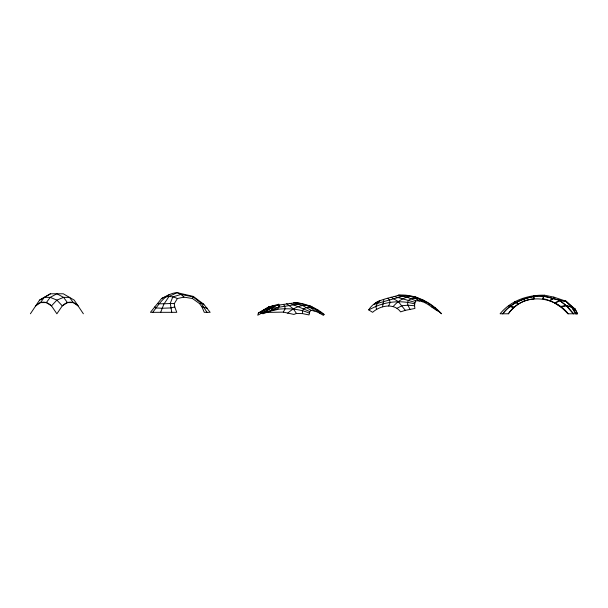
<?xml version="1.0" encoding="UTF-8"?>
<svg xmlns="http://www.w3.org/2000/svg" width="608" height="608" viewBox="0 0 608 608"><rect width="100%" height="100%" fill="white"/><g stroke="black" fill="none" stroke-linecap="round" stroke-linejoin="round"><path stroke-width="0.91" d="M398.559 295.207L398.559 295.062C414.96 294.12 430.654 301.842 441.583 313.789L429.37 303.749L415.196 296.734L398.559 295.207C388.094 298.779 375.106 299.296 368.706 309.882L372.613 312.322C380.046 305.558 393.893 302.624 400.619 311.881L405.331 310.346L414.93 308.454C414.481 305.946 414.284 302.989 415.872 300.838C424.969 300.094 430.684 307.139 437.722 310.984M382.546 306.774L383.823 299.66M293.512 303.012L294.378 302.457C305.3 303.362 315.712 307.382 324.155 314.42L323.395 315.347L317.201 311.881L310.901 310.194L302.488 305.467L293.512 303.012L273.167 305.87L268.607 307.017L258.362 313.09L257.762 315.21L278.882 304.167L268.607 307.017M279.741 305.193L278.73 307.162L272.3 309.958L264.237 312.482L283.298 312.109L293.884 314.427L296.468 313.447L302.48 313.606L309.008 314.921L309.829 311.562L310.901 310.194M160.656 312.322L163.841 304.243L169.07 296.4L177.148 292.653L193.306 296.4L203.771 304.243L210.148 312.322L204.242 312.322L201.993 306.926L199.538 303.62L192.455 298.52L183.981 297.13L177.422 298.52C172.421 296.134 166.493 295.64 161.576 298.52L150.442 312.322L176.768 312.322L174.747 306.926L174.276 303.62L177.422 298.52M193.306 296.4L192.455 298.52M388.672 305.93L390.146 302.412L389.409 299.98L387.904 298.216M279.209 305.315L277.651 309.464L270.416 311.152L263.006 313.72L259.251 312.428M542.716 298.779L544.601 295.214L553.858 297.122L565.949 301.188L575.1 309.024L577.6 313.789L567.864 313.789C561.23 306.31 552.588 300.489 542.648 298.634L544.601 295.214C528.086 294.698 510.682 300.603 500.103 313.789L508.44 313.789C521.9 292.874 553.865 294.986 568.267 313.789M283.298 312.109L285.167 308.78L284.719 306.272L283.427 304.357M428.876 304.509L429.529 303.498M30.4 313.789L39.558 300.109L50.494 293.778L63.278 293.778L74.214 300.109L83.372 313.789M152.722 312.322C159.174 304.091 165.414 293.086 177.148 292.653L180.979 294.432L193.108 296.917L201.24 303.293L206.978 312.322M270.416 311.152L272.407 308.256L275.606 305.611M40.47 302.602L44.3 297.365L50.213 297.365L56.886 300.109L62.29 305.862A18.498 13.034 -83.3 0 1 78.067 305.862L73.302 302.602L69.472 297.365L63.559 297.365L56.886 300.109L51.482 305.862A18.498 13.034 83.3 0 0 35.705 305.862L40.47 302.602L46.33 302.602L51.482 305.862L56.886 313.789L62.29 305.862L67.442 302.602L73.302 302.602M46.33 302.602L50.213 297.365L56.886 293.778L63.559 297.365L67.442 302.602M508.28 313.789C514.391 305.52 523.511 299.577 533.93 298.9L533.824 295.587L533.961 298.756M502.9 313.789C510.234 303.863 522.014 298.764 533.832 296.529C545.072 294.052 555.112 300.405 565.949 301.188L575.556 310.179L575.1 309.024L577.402 313.789L575.776 313.789L571.611 307.139L565.949 301.188C555.089 300.58 545.08 294.128 533.832 296.529C521.9 298.657 510.066 303.84 502.641 313.789M393.186 306.5C397.723 301.256 403.948 297.016 411.023 296.506L415.393 298.376L419.345 301.082M263.006 313.72L268.47 308.925L273.167 305.87M287.713 313.196C293.748 307.557 302.404 303.681 310.703 306.044L323.973 314.648M161.576 298.52L169.488 294.432M260.824 312.694L270.834 306.379M258.362 313.09L269.526 306.592M549.761 300.77L553.728 298.338L553.858 297.122L553.675 298.414L549.594 300.572M39.558 300.109L50.494 293.778M397.001 308.286L401.911 305.74L407.9 305.201L414.542 305.748M375.736 302.7L380.281 300.375L377.408 303.369L375.767 306.478L368.706 309.882M554.808 303.172L560.021 300.656L566.519 305.68L573.732 313.789M373.578 304.486L405.969 295.328M174.747 306.926L171.122 307.929L162.04 308.256L155.732 307.929L154.713 306.926M199.538 303.62L201.24 303.293L203.771 304.243M560.736 306.766L566.519 305.68L571.74 307.116L576.012 313.789M157.632 303.62C163.157 304.137 168.636 303.316 174.276 303.62M269.26 308.902L263.568 309.677L301.705 303.574M272.3 309.958C284.78 307.975 297.662 308.172 309.457 313.128M397.769 295.716L406.965 297.122L415.872 300.838M207.374 308.256L201.993 306.926M514.376 307.154L509.747 306.516L508.448 305.528L509.572 306.478L514.049 307.42M294.356 302.594C301.614 303.415 309.221 305.224 314.321 310.84M414.778 303.916C401.903 300.375 388.056 301.226 375.767 306.478L376.671 309.328M432.007 307.139L435.64 308.134M394.174 296.446L414.96 302.32M575.1 309.024L575.426 310.179L571.619 307.139L566.192 305.687L560.219 306.47L554.481 302.883L559.831 300.702L566.192 305.687L573.314 313.789M289.864 303.316L309.829 311.562M391.02 297.198L398.232 301.53L405.331 310.346M518.578 303.894L514.786 301.728L518.358 304.053M286.642 303.704L293.299 308.841L296.468 313.447M571.611 307.139L575.426 310.179M422.317 301.781L419.338 299.106L415.393 298.376L411.297 298.642L408.5 300.322L407.52 302.45L407.9 305.201L409.982 309.229M183.981 297.13L180.979 294.432L172.794 296.917L170.278 303.293L171.745 312.322M422.788 299.828L425.19 302.738M317.201 311.881L314.541 308.872L310.711 307.694L306.614 307.481L303.643 308.834L302.419 310.825L302.48 313.606M317.893 309.996L319.937 313.158M524.879 300.656L522.736 298.361L524.742 300.747"/></g></svg>
